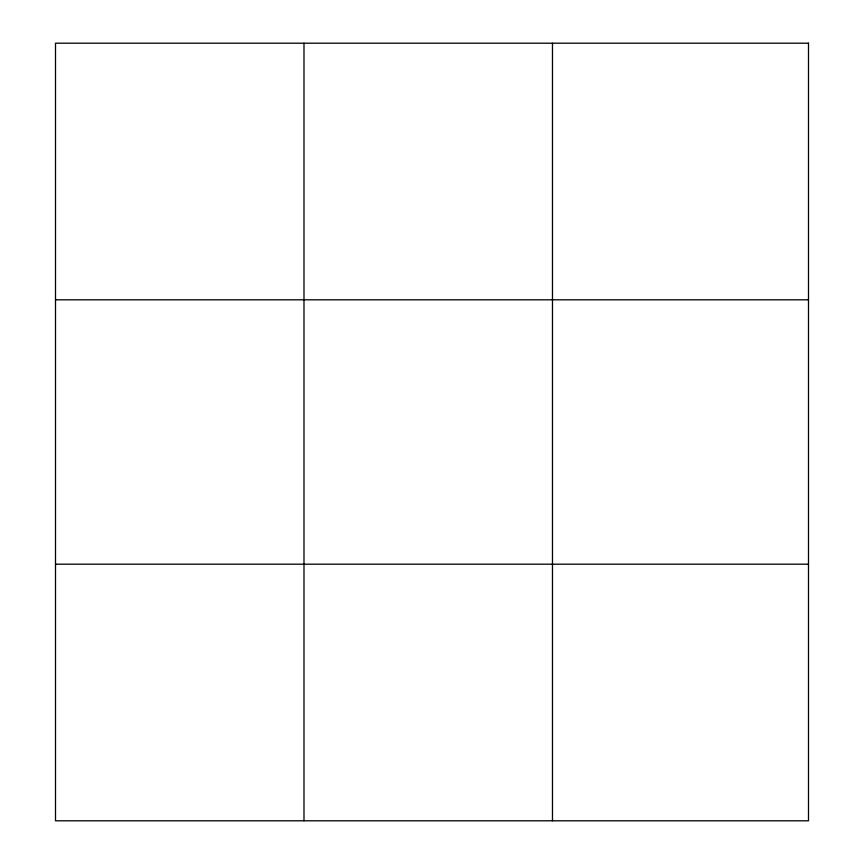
<?xml version="1.0" encoding="UTF-8"?>
<svg xmlns="http://www.w3.org/2000/svg" width="864" height="864" viewBox="0 0 864 864"><rect width="100%" height="100%" fill="white"/><g stroke="black" fill="none" stroke-linecap="round" stroke-linejoin="round"><path stroke-width="1.3" d="M303.988 43.2L303.988 820.8M552.474 43.2L552.474 820.8M55.501 299.808L808.499 299.808M55.501 564.192L808.499 564.192M808.499 43.2L808.499 820.8L55.501 820.8L55.501 43.2L808.499 43.2"/></g></svg>
